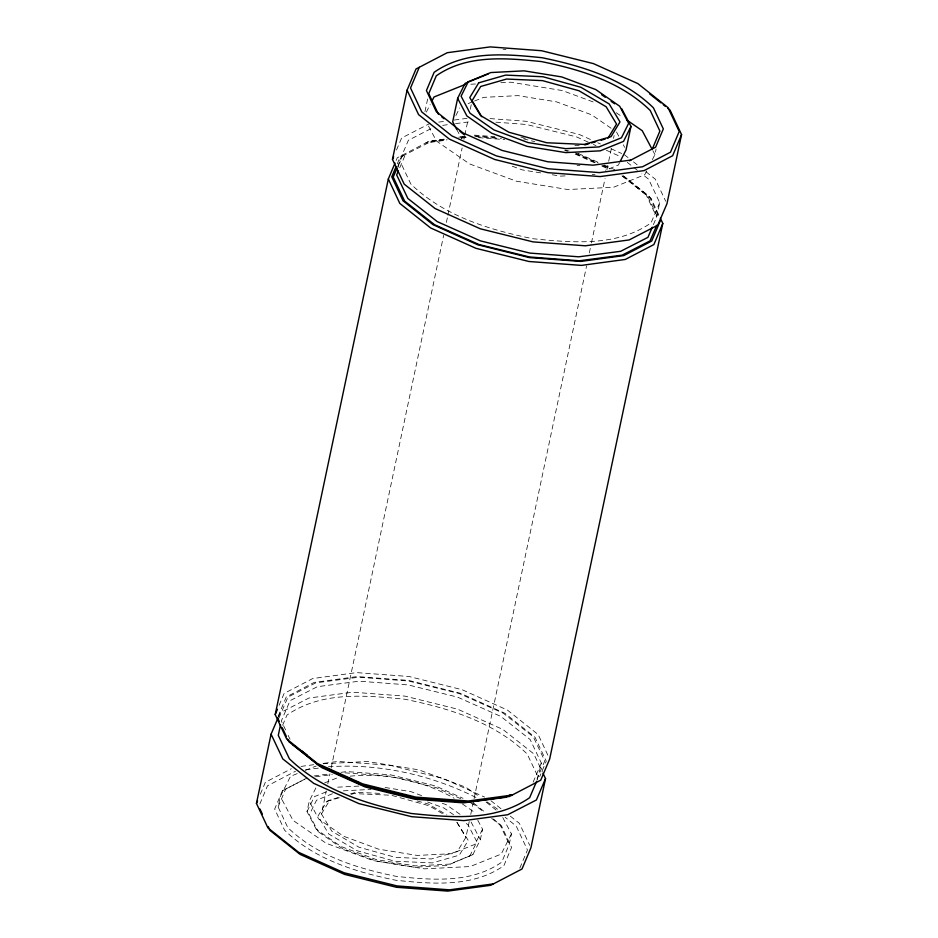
<?xml version="1.0" encoding="UTF-8"?>
<svg xmlns="http://www.w3.org/2000/svg" width="938" height="938" viewBox="0 0 938 938"><rect width="100%" height="100%" fill="white"/><g stroke="black" fill="none" stroke-linecap="round" stroke-linejoin="round"><path stroke-width="0.7" stroke-dasharray="4.69 3.52" d="M537.228 779.982L541.343 763.075L530.146 739.531L500.81 716.409L457.521 697.11L408.136 684.916L359.207 681.187L317.325 686.71L290.065 700.663L281.33 720.982L285.68 730.139M398.31 167.081L399.694 160.55L408.37 140.29L432.934 127.65M502.768 817.561L511.445 833.905L509.24 844.352L501.736 862.163C471.017 883.655 431.843 880.02 396.528 876.409C357.272 868.4 317.161 856.148 287.778 827.527L278.117 806.926L280.321 796.468L290.534 776.301L297.287 773.592M424.961 111.634L427.88 97.798M477.805 820.269L482.554 829.227L480.35 839.674L472.904 854.624L447.215 865.446L413.904 867.158L376.373 861.084L342.253 848.444L318.299 831.748L316.27 829.274L307.007 811.605L309.212 801.146L316.868 786.021M469.235 821.582L465.905 837.329L457.298 851.516L431.433 858.962L395.461 857.367L359.019 847.237L331.829 831.209L321.453 813.938L326.283 791.027M327.796 783.863L329.918 773.838M331.126 768.105L443.662 235.297M446.382 222.412L447.59 216.678M447.895 215.248L462.117 147.934M463.935 139.34L464.533 136.467M464.838 135.037L468.168 119.29M470.278 109.254L471.497 103.532M470.747 814.419L473.772 800.091M474.065 798.66L586.602 265.853M589.322 252.967L591.139 244.372M591.444 242.942L605.057 178.49M606.874 169.895L608.387 162.731M608.692 161.301L611.412 148.403M613.522 138.378L614.132 135.518M652.367 159.636L654.923 154.594L656.096 149.06M653.399 224.639L656.67 217.03L659.707 202.655L648.592 179.193L641.85 173.87M396.129 160.468L397.255 157.819L428.478 141.556L445.667 139.223M397.231 163.892L400.503 156.13M279.102 705.329L284.12 693.428L312.706 678.549L356.592 672.605L409.074 676.509L462.071 689.688L507.423 710.078L538.201 734.583L548.46 756.45M278.094 716.362L286.266 696.969L314.253 682.383L357.202 676.568L408.593 680.402L460.476 693.299L504.867 713.255L535 737.245L546.233 761.175L539.678 776.699M260.342 794.158L265.36 782.269L291.343 768.738M259.873 803.913L267.506 785.798L295.493 771.224M304.709 779.197L282.361 790.816L274.67 809.072L284.566 830.165C314.687 859.513 355.807 872.082 396.035 880.29C432.242 883.983 472.4 887.723 503.882 865.68L511.573 847.436L501.678 826.331L492.778 818.358M278.117 806.926L285.621 789.116M519.828 868.119L527.461 850.004L516.24 826.073L505.078 817.186M396.481 150.021L401.628 138.003L430.284 123.253M278.504 716.808L280.228 712.798L308.883 698.048L352.665 692.197L404.923 696.113L457.709 709.21L502.944 729.483L533.792 753.859L542.445 772.103M282.631 725.226L286.958 715.096C321.628 691.083 365.351 695.304 405.11 699.279C449.15 708.26 494.127 722.025 527.191 754L538.306 777.45M659.707 202.655L651.042 222.904C616.372 246.917 572.649 242.696 532.89 238.721C488.85 229.74 443.873 215.975 410.809 184L399.694 160.55M397.689 166.671L402.156 156.283L405.404 154.594L399.389 168.57M278.985 717.898L287.931 697.122L315.789 682.864L358.621 677.224L408.616 681.035L459.081 693.499L503.343 713.232L533.335 736.858L544.779 760.941L536.958 779.115M533.147 782.128L541.343 763.075M307.007 811.605L314.441 796.643L327.374 791.379M469.715 856.265L476.903 841.82L467.945 824.748L464.357 822.239M426.344 112.114L430.179 104.552M455.88 115.538L459.702 107.976M619.655 162.52L618.377 165.041L605.42 170.235M646.622 170.986L644.711 174.761L613.616 187.237L567.853 189.535L516.404 181.21L469.539 163.904L436.475 141.04L428.467 125.962M482.554 829.227L474.898 844.352L451.577 853.709L417.234 855.433L378.682 849.195L343.507 836.204L318.709 819.062L309.212 801.146M511.445 833.905L501.232 854.072L470.149 866.548L424.375 868.846L372.925 860.521L326.061 843.215L292.996 820.351L280.321 796.468M338.219 797.406L326.963 801.333L318.005 816.083L328.804 834.046L357.073 850.707L394.98 861.248L432.383 862.901L459.292 855.163L468.238 840.413L455.516 820.058M321.453 813.938L330.059 799.751M428.478 141.556L425.829 142.939L447.063 140.067M282.361 790.816L307.148 777.93M402.156 156.283L432.664 140.641L445.667 138.93M332.415 793.759L316.528 800.231L309.341 814.676L318.299 831.748M472.904 854.624L449.642 864.109L415.159 865.891L376.361 859.607L341.045 846.533L316.27 829.274M468.121 103.59L473.291 101.515M474.593 100.999L483.656 97.353L518.011 95.629L556.562 101.879L591.726 114.858L611.799 128.74M305.401 770.333L316.212 765.994M324.642 782.902L338.888 777.18M350.472 793.888L355.924 792.317L381.813 793.454M326.963 801.333L340.412 797.464M351.175 794.369L353.861 793.595L391.263 795.248L429.17 805.789L442.701 813.762M461.414 137.089L465.705 136.514M461.226 138.144L468.297 137.183M301.016 766.428L313.749 764.693M323.657 763.356L337.821 761.433L390.29 765.349L443.287 778.517L484.641 797.112M305.507 769.864L319.823 767.917M328.406 766.756C379.327 763.274 431.445 774.894 476.961 797.98M438.761 122.116L445.82 121.178M454.297 120.041L467.007 118.34M442.666 125.364L448.387 124.602M455.551 123.64L469.856 121.729M314.054 775.972L329.648 773.873M340.998 772.337L346.673 771.575L390.829 774.87L435.408 785.938L463.02 798.332M315.543 776.805L332.345 774.53M458.67 137.218L465.893 136.268M430.026 142.025L447.168 139.774M461.449 137.898L467.159 137.147M337.715 787.17L359.254 786.056M343.378 790.84L370.897 789.409M470.817 84.221L476.539 83.939M500.857 82.72L510.87 82.216L562.319 90.552L595.794 102.899M565.004 175.91L560.713 176.121L552.142 174.738M592.195 174.538L595.055 174.398M323.047 763.755L367.391 761.527L418.84 769.852L465.705 787.158L479.881 796.96M350.202 776.16C385.835 772.713 423.132 780.615 454.156 798.25M574.888 145.367L579.203 145.554M503.038 49.245L505.957 49.468M490.035 118.587L526.335 121.307L579.109 134.404L592.417 140.372M495.932 122.186L526.511 124.484L576.495 136.889L588.185 142.119M474.288 135.94L497.128 137.652M478.462 137.64L504.703 139.598M577.058 165.369L579.907 165.58M344.938 772.83L390.208 776.207L435.924 787.568L460.664 798.672M474.558 135.131L494.701 136.667M475.73 136.608L501.431 138.566M540.722 172.885L522.161 169.884L509.979 165.381M385.119 787.474L410.985 791.66L423.214 796.186M523.474 138.847L534.766 141.638M564.911 150.584L567.713 151.276M564.887 150.021L569.096 151.065M520.883 137.077L526.488 138.636M417.117 800.923L428.338 804.042L446.875 814.97M442.22 803.233L446.3 804.745L460.452 814.606M427.622 801.99L444.002 808.052L453.582 814.735M578.113 153.386L599.101 162.755M604.342 165.088L614.836 169.766M575.92 153.82L596.756 163.106M601.962 165.428L609.77 168.91M597.741 142.752L600.402 143.948M611.048 148.72L621.683 153.492M593.379 144.452L595.982 145.613M606.382 150.279L619.373 156.095M471.075 803.35L474.98 805.109L483.879 812.179M574.713 152.46L598.21 163.024M603.427 165.381L611.259 168.899M575.193 154.078L595.196 163.071M601.868 166.073L608.539 169.075M616.266 112.748L622.175 116.828M486.963 801.861L498.77 810.022M462.422 803.972L473.045 811.311L474.405 813.879M624.345 154.676L628.917 158.288M633.49 161.899L638.063 165.522M646.059 171.842L655.193 179.064L665.699 201.213M627.241 162.321L632.857 166.765M633.982 167.644L637.359 170.317M622.914 175.687L645.485 193.474L647.56 196.03L658.406 218.835M622.023 175.898L647.56 196.03M622.832 176.285L651.324 198.973L659.168 215.693M490.926 800.724L502.334 809.799M510.307 816.142L519.429 823.4L529.7 845.29M486.095 802.084L496.143 810.08M473.538 803.057L484.852 812.062M491.664 818.37L501.678 826.331M623.559 175.981L649.237 196.405L651.324 198.973M457.005 822.532L465.905 837.329M652.918 150.819L654.923 154.594M616.524 132L619.244 137.124M623.313 144.792L624.673 147.36M456.759 129.514L461.508 138.472M471.075 822.005L480.35 839.674M645.485 193.474L656.67 217.03M288.165 735.369L290.03 739.296M649.237 196.405L658.687 216.561M499.579 823.752L509.24 844.352"/><path stroke-width="1.41" d="M493.411 883.889L449.536 889.834L397.055 885.929L344.058 872.762L298.706 852.372L267.916 827.867L256.449 803.409L271.07 734.173L277.929 718.145M512.171 795.061L468.285 801.005L415.804 797.101L362.807 783.922L317.454 763.532L286.676 739.027L275.209 714.58L388.332 178.97L395.015 163.106M667.809 108.316L670.084 110.133L681.551 134.591L666.93 203.827L657.773 225.202L629.117 239.952L585.335 245.803L533.077 241.887L480.291 228.79L435.056 208.517L404.208 184.141L392.471 159.378L407.092 90.142L416.015 68.99L447.238 52.716L490.187 46.9L541.566 50.722L593.461 63.62L637.852 83.588L667.997 107.577L679.218 131.508L670.494 152.202L642.507 166.776L599.57 172.604L548.179 168.77L496.296 155.872L451.905 135.916L421.76 111.927L410.539 87.996L419.263 67.302M280.497 724.898L278.293 735.345L289.408 758.807C322.473 790.781 367.45 804.534 411.489 813.516C451.237 817.502 494.959 821.723 529.63 797.71L536.677 781.248M488.381 73.891L465.096 83.365L457.65 98.326L452.691 121.846L456.759 129.514M621.73 108.738L630.993 126.396L626.033 149.916L620.288 161.254M543.055 773.416L545.529 778.622L530.908 847.858L521.985 869.01L490.762 885.284L447.813 891.1L396.434 887.278L344.539 874.38L300.148 854.412L270.003 830.423L268.233 826.648M660.375 218.273L662.791 223.42L549.668 759.03L540.745 780.182L509.522 796.444L466.573 802.271L415.182 798.437L363.287 785.54L318.908 765.584L288.763 741.595L287.579 739.074M396.141 166.483L391.767 176.825L403 200.755L433.133 224.745L477.524 244.701L529.407 257.598L580.798 261.432L623.747 255.617L651.734 241.031L660.458 220.336M275.209 714.58L277.437 709.292M256.449 803.409L257.563 800.771M652.367 148.896L659.883 131.074L650.233 110.485C620.862 81.864 580.751 69.611 541.496 61.591C506.168 57.98 466.995 54.345 436.276 75.826L428.76 93.648L438.409 114.237M681.551 134.591L672.64 155.731L644.066 170.622L600.179 176.567L547.71 172.651L494.713 159.483L449.349 139.094L418.571 114.6L407.092 90.142M662.791 223.42L653.88 244.572L625.294 259.451L581.408 265.395L528.926 261.491L475.929 248.312L430.577 227.922L399.799 203.417L388.332 178.97M392.471 159.378L393.62 156.705M545.529 778.622L536.372 799.997L507.716 814.747L463.935 820.609L411.665 816.693L358.891 803.596L313.655 783.324L282.807 758.936L271.07 734.173M397.126 167.972L393.221 177.059L404.665 201.142L434.646 224.768L478.908 244.501L529.384 256.965L579.356 260.776L622.199 255.136L650.069 240.878L656.776 225.296M398.298 171.103L396.657 174.914L407.854 198.457L437.19 221.579L480.467 240.89L529.864 253.084L578.769 256.813L620.663 251.302L647.935 237.349L652.309 227.184M630.993 126.396L623.547 141.357L600.273 150.842L565.79 152.613L526.98 146.328L491.676 133.243L466.913 115.984L457.65 98.326M432.09 100.776L434.013 96.989L465.096 84.514M607.941 138.249L616.547 124.062L606.171 106.791L578.981 90.763L542.539 80.633L506.567 79.038L480.702 86.484L472.095 100.671L481.745 116.699M629.468 160.797L655.627 147.184L663.33 128.928L653.434 107.835C623.324 78.487 582.205 65.93 541.976 57.71C505.77 54.017 465.611 50.277 434.13 72.32L426.427 90.564L436.322 111.657L463.009 132.879L502.065 150.432L547.78 161.793L593.051 165.17L630.84 160.07M510.542 794.697L505.348 797.359L463.454 802.869L414.526 799.153L365.14 786.947L321.863 767.647L292.527 744.526M584.796 144.898L588.888 143.725M591.608 142.939L595.689 141.767M601.141 140.196L605.221 139.023M415.147 797.804L419.438 798.132M426.579 798.672L432.289 799.106M439.43 799.645L443.721 799.973M452.292 800.63L456.572 800.958M366.09 785.681L370.299 786.724M373.101 787.416L413.752 797.464M320.421 765.607L324.337 767.343M326.94 768.503L330.844 770.25M337.352 773.147L341.256 774.894M343.859 776.054L351.668 779.537M354.271 780.697L358.175 782.433M626.901 120.099L642.249 130.71L652.25 149.564M601.692 94.761L605.221 97.235M611.119 101.339L614.66 103.801M301.544 750.728L307.101 755.102M649.565 93.8L660.962 102.875M663.248 104.681L665.523 106.498M441.81 116.933L444.073 118.739M459.925 131.332L464.451 134.931M277.542 717.664L279.313 721.439M282.268 727.736L286.407 736.553M259.967 809.013L262.323 814.055M468.285 81.723L461.097 96.18L470.044 113.24L493.986 129.936L528.106 142.576L565.637 148.661L598.96 146.938L621.46 137.769L628.659 123.324L619.713 106.252L595.759 89.556L561.651 76.916L524.108 70.842L490.797 72.554L468.285 81.723M478.708 82.837L469.762 97.587L480.549 115.538L508.83 132.211L546.737 142.752L584.139 144.405L611.037 136.667L619.995 121.917L609.196 103.954L580.927 87.293L543.02 76.752L505.617 75.099L478.708 82.837"/></g></svg>
